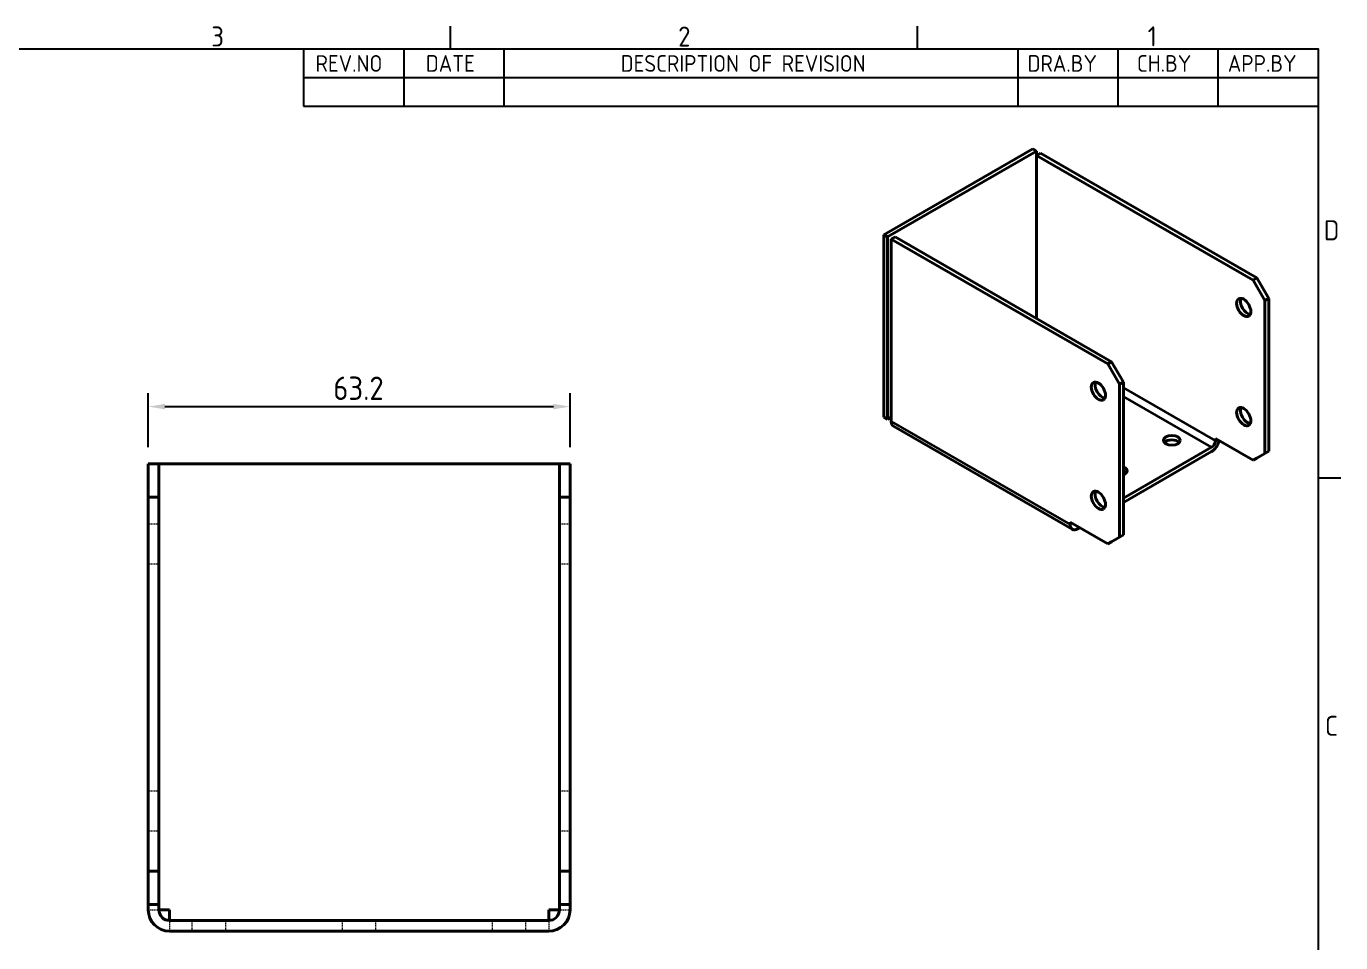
# Model space of a CAD drawing. Header units: millimetres. Extents: x 0 to 420, y 0 to 297.
# Drawn here: x 216.4 to 413.4, y 153.1 to 290.4 of the extents above; entities that cross this region are included whole.
import ezdxf

# ---------------------------------------------------------------- set-up
doc = ezdxf.new("R2010")
doc.units = ezdxf.units.MM
doc.linetypes.add('DASHED', pattern=[0.2067, 0.1654, -0.0413])
doc.layers.get('0').update_dxf_attribs({"color": 3, "lineweight": 25, "true_color": 0x00ff00})
for name, color, linetype, lineweight, true_color in [('가려진 것(ISO)', 2, 'DASHED', 18, 0xffff00), ('가시적인 것(ISO)', 3, 'Continuous', 40, 0x00ff00), ('가시적인 좁은 것(ISO)', 3, 'Continuous', 35, 0x00ff00), ('기호(ISO)', 5, 'Continuous', 25, 0x0000ff), ('치수(ISO)', 2, 'Continuous', 25, 0xffff00)]:
    doc.layers.add(name, color=color, linetype=linetype, lineweight=lineweight, true_color=true_color)
doc.layers.add('경계(ISO)', color=7, linetype='Continuous', lineweight=25)
doc.styles.add('ISO ProportionalPSTEK', font='isocp.shx')
doc.styles.add('문자 텍스트_PSTEK_POSCO', font='isocp.shx')
doc.styles.add('치수 텍스트_PSTEK_POSCO', font='isocp.shx')
doc.dimstyles.new('치수_PSTEK_POSCO', dxfattribs={"dimtxt": 3.5, "dimasz": 2.5, "dimexe": 2, "dimexo": 2.5, "dimgap": 1, "dimtad": 1, "dimrnd": 1e-08, "dimdsep": 46, "dimtxsty": '치수 텍스트_PSTEK_POSCO', "dimcen": 0.09, "dimdle": 10, "dimclrd": 7, "dimclre": 7, "dimclrt": 2, "dimadec": 1, "dimazin": 2, "dimtfac": 1, "dimtmove": 0, "dimatfit": 3, "dimfxl": 1, "dimtolj": 1, "dimlwd": -1, "dimlwe": -1, "dimarcsym": 0})

# ---------------------------------------------------------------- blocks, each defined once
blk = doc.blocks.new('경계 Default Border')
at = {"layer": '경계(ISO)'}
for p, q in [((280, 287.0000076293945), (280, 290.4000091552734)), ((350, 287.0000076293945), (350, 290.4000091552734)), ((410, 222.7499961853027), (413.4000015258789, 222.7499961853027))]:
    blk.add_line(p, q, dxfattribs=at)
at = {"layer": '경계(ISO)', "flags": 128}
blk.add_lwpolyline([(10, 10), (10, 287.0000076293945), (410, 287.0000076293945), (410, 10), (10, 10)], dxfattribs=at)
at = {"layer": '경계(ISO)', "color": 2, "true_color": 0xffff00, "char_height": 3.00000011920929, "attachment_point": 7, "style": '문자 텍스트_PSTEK_POSCO'}
for s, insert in [('3', (244.1685395229535, 287.3713945155963)), ('2', (314.127739416884, 287.3713945155963)), ('1', (384.4860661041481, 287.4)), ('D', (410.878270202895, 258.3463944559917)), ('C', (411.0445395201643, 184.0963944559917))]:
    blk.add_mtext(s, dxfattribs=dict(at, insert=insert))
blk = doc.blocks.new('리비전 내역')
at = {"layer": '기호(ISO)'}
for p, q in [((258, 287.0000076293945), (410, 287.0000076293945)), ((258, 287.0000076293945), (258, 282.7200076293945)), ((273, 287.0000076293945), (273, 282.7200076293945)), ((288, 287.0000076293945), (288, 282.7200076293945)), ((365, 287.0000076293945), (365, 282.7200076293945)), ((380, 287.0000076293945), (380, 282.7200076293945)), ((395, 287.0000076293945), (395, 282.7200076293945)), ((410, 287.0000076293945), (410, 282.7200076293945)), ((258, 282.7200076293945), (410, 282.7200076293945)), ((258, 282.7200076293945), (258, 278.4400076293945)), ((273, 282.7200076293945), (273, 278.4400076293945)), ((288, 282.7200076293945), (288, 278.4400076293945)), ((365, 282.7200076293945), (365, 278.4400076293945)), ((380, 282.7200076293945), (380, 278.4400076293945)), ((395, 282.7200076293945), (395, 278.4400076293945)), ((410, 282.7200076293945), (410, 278.4400076293945)), ((258, 278.4400076293945), (410, 278.4400076293945))]:
    blk.add_line(p, q, dxfattribs=at)
at = {"layer": '기호(ISO)', "color": 2, "true_color": 0xffff00, "char_height": 2.5, "attachment_point": 7, "style": 'ISO ProportionalPSTEK'}
for s, insert in [('REV.NO', (259.7871163682308, 283.5831900503393)), ('DATE', (276.3142317728366, 283.5831900503393)), ('DESCRIPTION OF REVISION', (305.5070204333629, 283.5831900503393)), ('DRA.BY', (366.4757339553204, 283.5831900503393)), ('CH.BY', (382.8642915086117, 283.5831900503393)), ('APP.BY', (396.4777339604404, 283.5831900503393))]:
    blk.add_mtext(s, dxfattribs=dict(at, insert=insert))
blk = doc.blocks.new('*D29')
at = {"layer": 'Defpoints', "color": 0, "transparency": 16777216}
for p in [(297.9206137070805, 233.4229812226915), (234.7206137070809, 224.8336554227376), (297.9206137070805, 224.833655422737)]:
    blk.add_point(p, dxfattribs=at)
at = {"layer": '치수(ISO)', "color": 7, "transparency": 16777216}
for p, q in [((234.7206137070809, 227.3336554227376), (234.7206137070809, 235.4229812226915)), ((297.9206137070805, 227.333655422737), (297.9206137070805, 235.4229812226915)), ((237.2206137070809, 233.4229812226915), (295.4206137070805, 233.4229812226915))]:
    blk.add_line(p, q, dxfattribs=at)
for points in [[(237.2206137070809, 233.8396478893582), (237.2206137070809, 233.0063145560249), (234.7206137070809, 233.4229812226915)], [(295.4206137070805, 233.8396478893582), (295.4206137070805, 233.0063145560249), (297.9206137070805, 233.4229812226915)]]:
    blk.add_solid(points, dxfattribs=at)
at = {"layer": '치수(ISO)', "color": 2, "transparency": 16777216, "insert": (262.4357859511752, 236.1733257108805), "char_height": 3.5, "attachment_point": 4, "style": '치수 텍스트_PSTEK_POSCO'}
blk.add_mtext('\\A1;63.2', dxfattribs=at)

msp = doc.modelspace()

# ---------------------------------------------------------------- linework, layer by layer
at = {"layer": '가려진 것(ISO)'}
for p, q in [((236.3206137070797, 215.8336554227376), (234.7206137070797, 215.8336554227376)), ((297.9206137070795, 215.8336554227376), (296.3206137070795, 215.8336554227376)), ((236.3206137070797, 209.8336554227376), (234.7206137070797, 209.8336554227376)), ((297.9206137070795, 209.8336554227376), (296.3206137070795, 209.8336554227376)), ((236.3206137070797, 175.8336554227376), (234.7206137070797, 175.8336554227376)), ((297.9206137070795, 175.8336554227376), (296.3206137070795, 175.8336554227376)), ((236.3206137070797, 169.8336554227376), (234.7206137070797, 169.8336554227376)), ((297.9206137070795, 169.8336554227376), (296.3206137070795, 169.8336554227376)), ((234.720613707053, 158.033655422737), (236.320613707053, 158.033655422737)), ((296.3206137070529, 158.033655422737), (297.920613707053, 158.033655422737)), ((237.9206137070534, 156.433655422737), (237.9206137070534, 154.833655422737)), ((241.3206137070726, 154.833655422737), (241.3206137070726, 156.433655422737)), ((246.3206137070726, 154.833655422737), (246.3206137070726, 156.433655422737)), ((263.8206137070727, 154.833655422737), (263.8206137070727, 156.433655422737)), ((268.8206137070727, 154.833655422737), (268.8206137070727, 156.433655422737)), ((286.3206137070727, 154.833655422737), (286.3206137070727, 156.433655422737)), ((291.3206137070727, 154.833655422737), (291.3206137070727, 156.433655422737)), ((294.7206137070534, 156.433655422737), (294.7206137070534, 154.833655422737))]:
    msp.add_line(p, q, dxfattribs=at)
at = {"layer": '가시적인 것(ISO)'}
for p, q in [((344.9166473484361, 259.1669976783276), (367.2612216339277, 272.0343822341672)), ((367.2612216339277, 272.0343822341672), (367.8269070588771, 271.7086256631334)), ((345.4823327733855, 258.8412411072937), (367.8269070588771, 271.7086256631334)), ((367.8269070588771, 271.7086256631334), (367.8269070588771, 271.0571125210656)), ((367.8269070588771, 271.0571125210656), (368.3925924838263, 271.3828690920996)), ((367.8269070588771, 271.0571125210656), (367.8269070588772, 246.6253696935295)), ((400.2831083153445, 252.3668292580003), (367.8269070588771, 271.0571125210656)), ((400.8487937402937, 252.6925858290342), (368.3925924838263, 271.3828690920996)), ((344.9166473484361, 231.8609237085867), (344.9166473484361, 259.1669976783276)), ((344.9166473484361, 259.1669976783276), (345.4823327733855, 258.8412411072937)), ((345.4823327733855, 231.5351671375529), (345.4823327733855, 258.8412411072937)), ((346.6137036232839, 258.841241107294), (346.0480181983347, 258.5154845362601)), ((346.0480181983347, 258.5154845362601), (378.5042194548021, 239.8252012731949)), ((346.0480181983348, 231.2094105665192), (346.0480181983347, 258.5154845362601)), ((346.6137036232839, 258.841241107294), (379.0699048797513, 240.1509578442287)), ((400.8487937402937, 252.6925858290342), (400.2831083153445, 252.3668292580003)), ((400.2831083153445, 252.3668292580003), (402.0508752683111, 249.3049721614133)), ((402.6165606932603, 249.6307287324472), (400.8487937402937, 252.6925858290342)), ((402.0508752683111, 249.3049721614133), (402.6165606932603, 249.6307287324472)), ((402.0508752683111, 249.3049721614133), (402.0508752683112, 226.4136526658222)), ((402.6165606932603, 226.7394092368561), (402.6165606932603, 249.6307287324472)), ((379.0699048797513, 240.1509578442287), (378.5042194548021, 239.8252012731949)), ((378.5042194548021, 239.8252012731949), (380.2719864077688, 236.7633441766078)), ((380.837671832718, 237.0891007476417), (379.0699048797513, 240.1509578442287)), ((380.2719864077688, 236.7633441766078), (380.837671832718, 237.0891007476417)), ((380.2719864077688, 236.7633441766078), (380.2719864077688, 213.8720246810165)), ((380.837671832718, 237.0891007476417), (380.837671832718, 214.1977812520504)), ((344.9166473484361, 231.8609237085867), (345.4823327733855, 231.5351671375529)), ((345.4823327733855, 231.5351671375529), (346.0480181983348, 231.8609237085869)), ((373.1802845166725, 215.0416726580274), (346.3809375096985, 230.4743902107546)), ((394.6262540658513, 228.6453398485347), (400.2831083153445, 225.3877741381965)), ((394.6262540658513, 228.3183209985977), (394.6262540658513, 228.6453398485347)), ((380.837671832718, 219.7239668797733), (394.0605686409021, 227.3385267276897)), ((394.0605686409021, 226.6844890278157), (380.837671832718, 219.0699291798992)), ((400.8487937402937, 225.7135307092304), (402.6165606932603, 226.7394092368561)), ((402.6165606932603, 226.7394092368561), (402.0508752683112, 226.4136526658222)), ((234.7206137070809, 224.8336554227376), (234.7206137070824, 219.8336554227376)), ((236.320613707081, 224.8336554227376), (234.7206137070809, 224.8336554227376)), ((236.3206137070824, 219.8336554227376), (236.320613707081, 224.8336554227376)), ((236.3206137070532, 224.833655422737), (296.3206137070526, 224.833655422737)), ((297.9206137070805, 224.833655422737), (296.3206137070806, 224.833655422737)), ((296.3206137070806, 224.833655422737), (296.320613707082, 219.833655422737)), ((297.9206137070821, 219.833655422737), (297.9206137070805, 224.833655422737)), ((402.0508752683112, 226.4136526658222), (400.2831083153445, 225.3877741381965)), ((400.2831083153445, 225.3877741381965), (400.8487937402937, 225.7135307092304)), ((234.7206137070824, 219.8336554227376), (236.3206137070824, 219.8336554227376)), ((234.7206137070824, 219.8336554227376), (234.7206137070824, 163.833655422737)), ((236.3206137070824, 219.8336554227376), (236.3206137070824, 163.833655422737)), ((296.320613707082, 219.833655422737), (297.9206137070821, 219.833655422737)), ((296.320613707082, 219.833655422737), (296.3206137070821, 163.833655422737)), ((297.9206137070822, 163.833655422737), (297.9206137070821, 219.833655422737)), ((372.847365205309, 215.7766930137921), (372.847365205309, 216.103711863729)), ((372.847365205309, 216.103711863729), (378.5042194548022, 212.8461461533908)), ((374.2670587245058, 215.2861647388867), (373.9787360552072, 215.1201307561117)), ((380.2719864077688, 213.8720246810165), (378.5042194548022, 212.8461461533908)), ((378.5042194548022, 212.8461461533908), (379.0699048797513, 213.1719027244247)), ((379.0699048797513, 213.1719027244247), (380.837671832718, 214.1977812520504)), ((380.837671832718, 214.1977812520504), (380.2719864077688, 213.8720246810165)), ((236.3206137070824, 163.833655422737), (234.7206137070824, 163.833655422737)), ((234.7206137070824, 163.833655422737), (234.7206137070809, 158.833655422737)), ((236.320613707081, 158.833655422737), (236.3206137070824, 163.833655422737)), ((297.9206137070822, 163.833655422737), (296.3206137070821, 163.833655422737)), ((296.3206137070821, 163.833655422737), (296.3206137070807, 158.833655422737)), ((297.9206137070806, 158.833655422737), (297.9206137070822, 163.833655422737)), ((234.7206137070809, 158.833655422737), (236.320613707081, 158.833655422737)), ((234.7206137070761, 158.0336554227374), (234.7206137070761, 158.833655422737)), ((236.3206137070761, 158.833655422737), (236.3206137070761, 158.0336554227374)), ((236.320613707053, 158.033655422737), (237.920613707053, 158.033655422737)), ((237.920613707053, 158.033655422737), (237.9206137070534, 156.433655422737)), ((294.7206137070534, 156.433655422737), (294.720613707053, 158.033655422737)), ((294.720613707053, 158.033655422737), (296.3206137070529, 158.033655422737)), ((296.3206137070807, 158.833655422737), (297.9206137070806, 158.833655422737)), ((296.3206137070758, 158.033655422737), (296.3206137070758, 158.833655422737)), ((297.9206137070759, 158.833655422737), (297.9206137070759, 158.033655422737)), ((237.9206137070759, 156.433655422737), (294.7206137070759, 156.433655422737)), ((294.7206137070758, 154.833655422737), (237.920613707076, 154.833655422737))]:
    msp.add_line(p, q, dxfattribs=at)
for centre, radius, start, end in [((237.920613707076, 158.0336554227374), 3.199999999999998, 180, 270), ((237.920613707076, 158.0336554227374), 1.600000000000006, 180, 269.9999999999961), ((294.7206137070758, 158.033655422737), 1.599999999999988, 270.0000000000026, 0), ((294.7206137070758, 158.033655422737), 3.199999999999985, 270, 0)]:
    msp.add_arc(centre, radius, start, end, dxfattribs=at)
for centre, major_axis, ratio in [((398.8688947529711, 248.2759379365299), (0.7485483173765338, -1.299875154217804), 0.5780931159158108), ((377.0900058924289, 235.7343099517242), (0.7485483173765338, -1.299875154217804), 0.578093115915813), ((398.8688947529712, 231.9249954396791), (0.7485483173765338, -1.299875154217804), 0.5780931159158108), ((388.0855163398757, 228.3768757978596), (1.25, -1.387778780781446e-16), 0.5758617009853121), ((377.0900058924289, 219.3833674548733), (0.7485483173765338, -1.299875154217804), 0.578093115915813)]:
    msp.add_ellipse(centre, major_axis=major_axis, ratio=ratio, dxfattribs=at)
for centre, major_axis, ratio, start_param, end_param in [((399.4345801779202, 248.6016945075638), (-0.7485483173766108, 1.299875154217759), 0.5780931159158123, 0.3859036446672359, 2.755689008922474), ((377.6556913173781, 236.0600665227581), (-0.748548317376611, 1.299875154217756), 0.5780931159158137, 0.3859036446672899, 2.755689008922473), ((399.4345801779203, 232.250752010713), (-0.7485483173766072, 1.299875154217753), 0.5780931159158123, 0.385903644667235, 2.755689008922474), ((347.1793890482331, 231.8609237085871), (-0.7984515385347325, -1.386533497832564), 0.5780931159156389, 5.495853435359043, 6.283185307179557), ((388.0855163398757, 227.7228380979856), (-1.249999999999999, -7.438494264988549e-14), 0.575861700985312, 3.613181104787472, 5.811596855981127), ((394.0605686409021, 227.9925644275637), (-0.7984515385347726, -1.386533497832433), 0.5780931159156388, 0.7834644549745882, 2.129381868588649), ((394.0605686409021, 227.9925644275637), (0.3992257692673015, 0.6932667489162608), 0.578093115915639, 3.925057108563909, 5.495853435358802), ((380.1305650515281, 223.7959240176952), (1.25, 6.938893903907228e-17), 0.5758617009853121, 5.313653197067019, 7.252717417292077), ((380.1305650515281, 223.1418863178212), (-1.250000000000009, -7.435024818036596e-14), 0.5758617009853121, 3.613181104787472, 4.11112476370204), ((377.6556913173781, 219.7091240259073), (-0.7485483173766141, 1.299875154217762), 0.5780931159158137, 0.3859036446672898, 2.755689008922473), ((373.9787360552072, 216.4282061558599), (-0.7984515385346916, -1.386533497832484), 0.5780931159156389, 5.495853435359109, 7.066649762154002)]:
    msp.add_ellipse(centre, major_axis=major_axis, ratio=ratio, start_param=start_param, end_param=end_param, dxfattribs=at)
at = {"layer": '가시적인 좁은 것(ISO)'}
for p, q in [((380.837671832718, 236.2586374175433), (394.6262540658513, 228.3183209985977)), ((394.0605686409021, 227.3385267276897), (380.837671832718, 234.9530865756017)), ((346.0480181983348, 231.2094105665192), (372.847365205309, 215.7766930137921))]:
    msp.add_line(p, q, dxfattribs=at)

# ---------------------------------------------------------------- block references
msp.add_blockref('경계 Default Border', (0, 0))
at = {"layer": '기호(ISO)'}
msp.add_blockref('리비전 내역', (0, 0), dxfattribs=at)

# ---------------------------------------------------------------- dimensions: what is measured, and where the dimension line sits
at = {"layer": '치수(ISO)', "color": 7}
dim = msp.add_linear_dim(base=(297.9206137070805, 233.4229812226915), p1=(234.7206137070809, 224.8336554227376), p2=(297.9206137070805, 224.833655422737), angle=180, dimstyle='치수_PSTEK_POSCO', override={"dimdec": 2, "dimtp": 0, "dimtm": -0, "dimtdec": 2, "dimtofl": 0, "dimatfit": 1}, dxfattribs=at)
dim.commit()
dim.dimension.update_dxf_attribs({"geometry": '*D29', "text_midpoint": (266.3206137070807, 233.4229812226915), "dimtype": 160})

doc.saveas('drawing.dxf')
